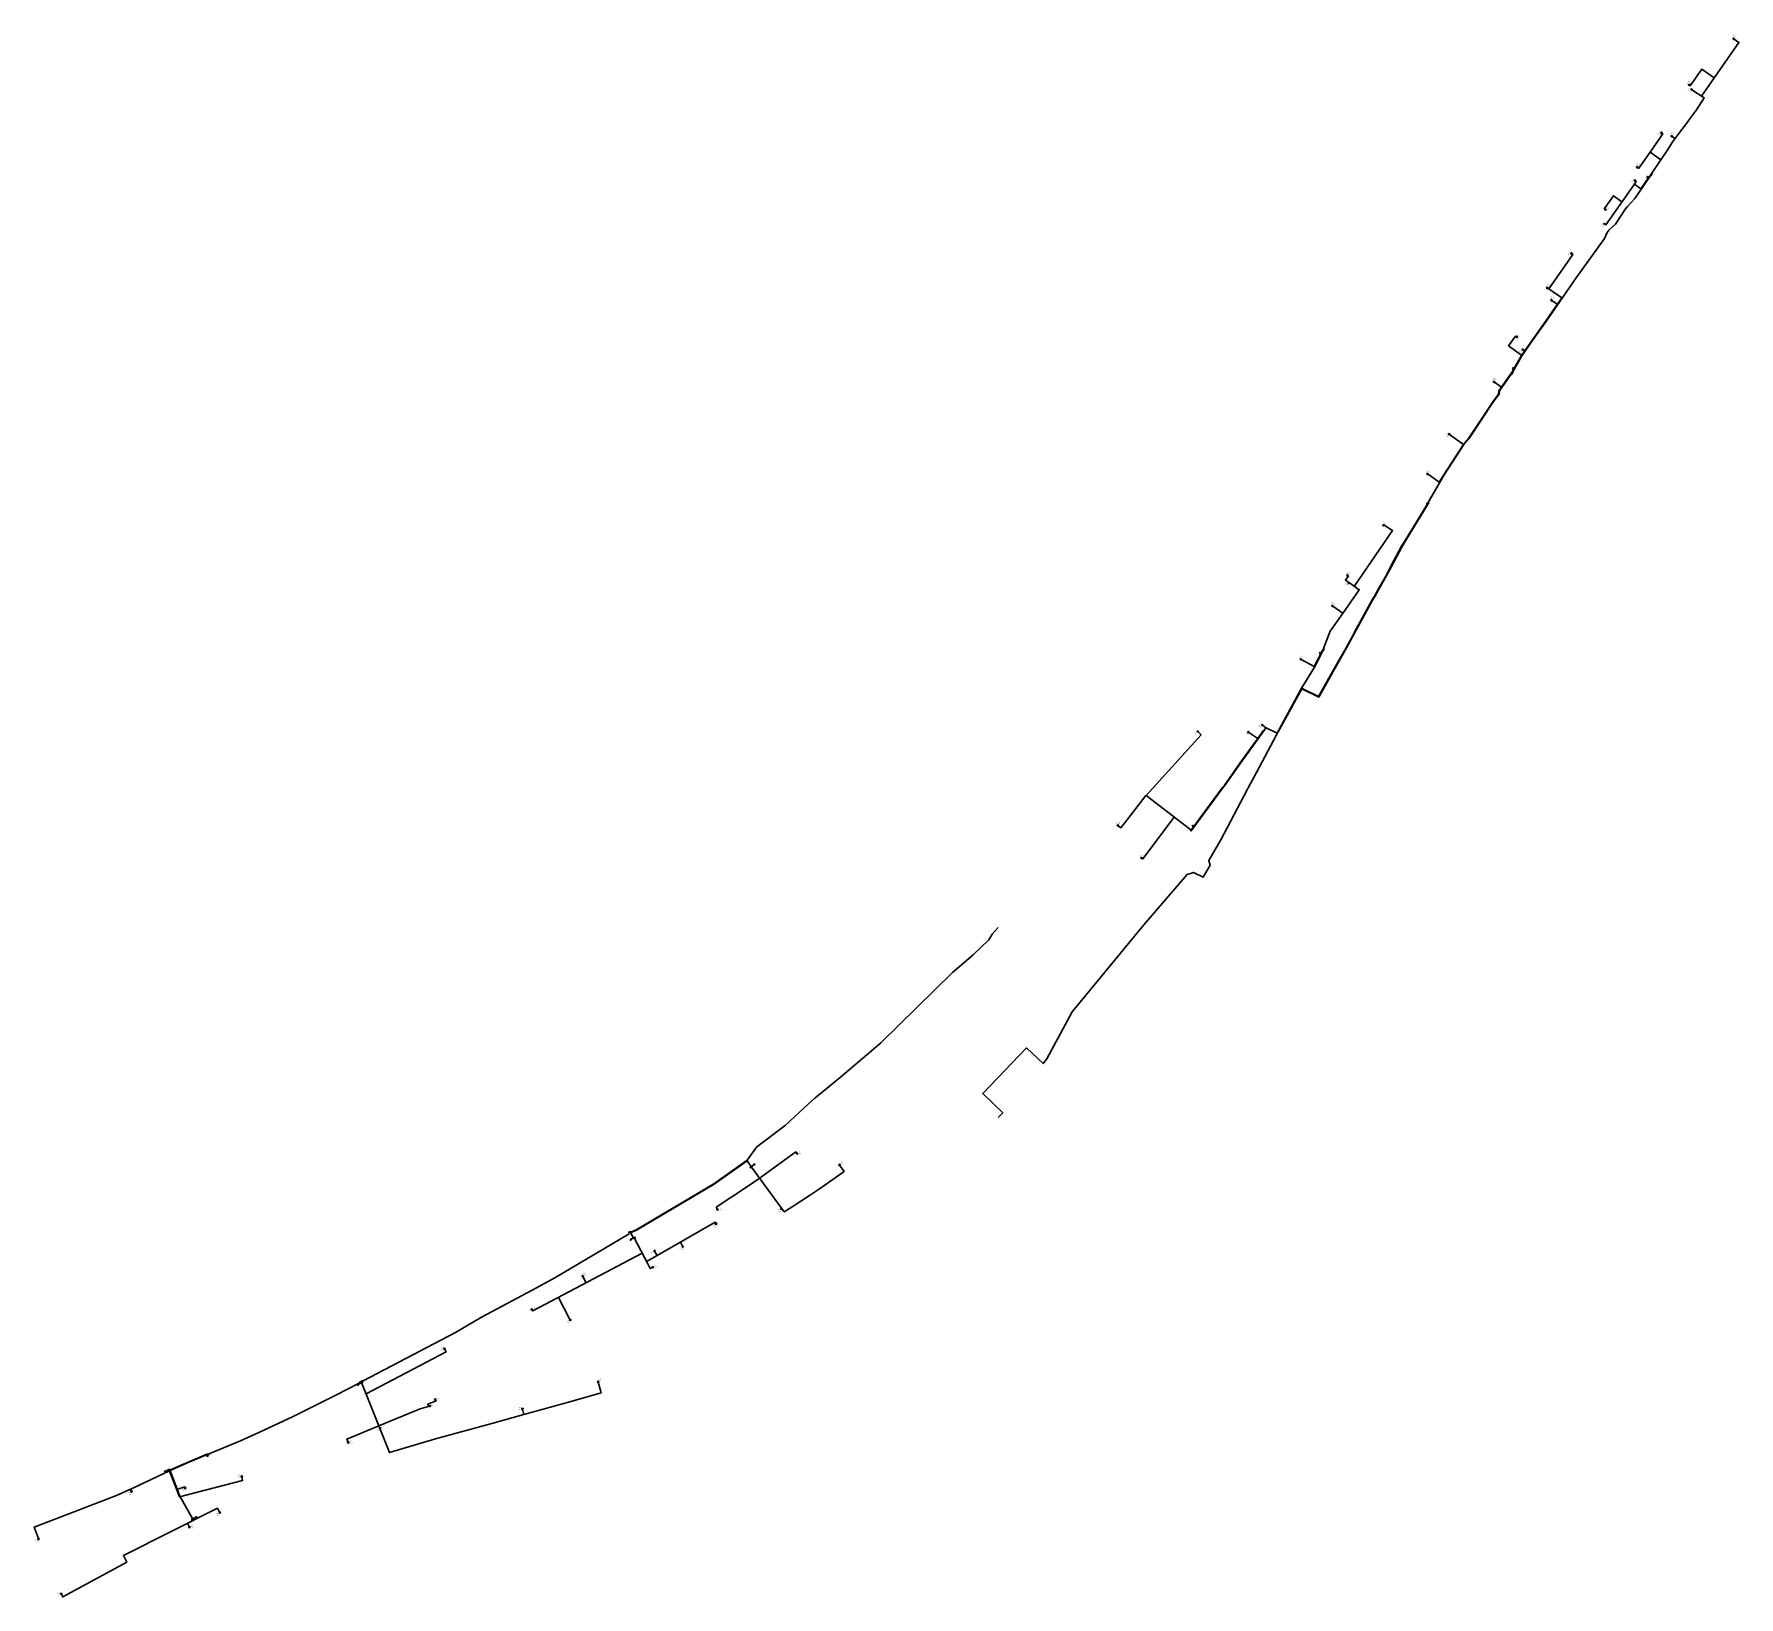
# Model space of a CAD drawing. Header units: metres. Extents: x 9900 to 11427, y -5908 to -4508.
import ezdxf

# ---------------------------------------------------------------- set-up
doc = ezdxf.new("R2010")
doc.units = ezdxf.units.M
for name, color, linetype, lineweight in [('МГТ_ЭС_КЛ', 1, '2ПRКабельная_линия', 30), ('МГТ_ЭС_обогрев', 1, 'Continuous', 30), ('МГТ_ЭС_обогрев_КЛ', 1, '2ПRКабельная_линия', 30), ('МГТ_ЭС_ТП', 1, 'Continuous', 20)]:
    doc.layers.add(name, color=color, linetype=linetype, lineweight=lineweight)
doc.styles.add('ROMANS', font='ROMANS.shx', dxfattribs={"width": 0.6, "height": 4})
doc.styles.get("Standard").update_dxf_attribs({"font": 'arial.ttf'})
doc.linetypes.add('2ПRКабельная_линия', pattern='A,2,-1,["WК",ROMANS,S=0.1,R=0,X=-0.8,Y=-0.2],-0.25', length=3.25)
doc.linetypes.add('WK', pattern='A,50,-2,[" WK ",Standard,S=4,R=0,X=4,Y=-2],-25', length=77)

# ---------------------------------------------------------------- blocks, each defined once
blk = doc.blocks.new('*U21')
at = {"ltscale": 5}
h = blk.add_hatch(color=0, dxfattribs=at)
h.dxf.hatch_style = 1
h.paths.add_polyline_path([(-0.5, 0.8), (0.5, 0.8), (0.5, 0), (-0.5, 0)])
at = {"color": 0, "ltscale": 5}
blk.add_lwpolyline([(-0.5, 0.8), (0.5, 0.8), (0.5, 0), (-0.5, 0)], close=True, dxfattribs=at)
blk = doc.blocks.new('*U12')
at = {"ltscale": 5}
h = blk.add_hatch(color=0, dxfattribs=at)
h.dxf.hatch_style = 1
h.paths.add_polyline_path([(-0.5, 0.8), (0.5, 0.8), (0.5, 0), (-0.5, 0)])
at = {"color": 0, "ltscale": 5}
blk.add_lwpolyline([(-0.5, 0.8), (0.5, 0.8), (0.5, 0), (-0.5, 0)], close=True, dxfattribs=at)
blk = doc.blocks.new('*U13')
at = {"color": 0, "ltscale": 5, "const_width": 0.1}
blk.add_lwpolyline([(-0.5, 0.6), (0.5, 0.6), (0.5, 0), (-0.5, 0)], close=True, dxfattribs=at)
blk = doc.blocks.new('*U14')
at = {"color": 0, "ltscale": 5, "const_width": 0.1}
blk.add_lwpolyline([(0.5, -0.6), (-0.5, -0.6), (-0.5, 0), (0.5, 0)], close=True, dxfattribs=at)
blk = doc.blocks.new('*U65')
at = {"color": 0, "linetype": 'WK', "ltscale": 0.3, "const_width": 0.1}
for points in [[(1.5, 0.4), (0.8, 1.6), (2.5, 2.6)], [(3.4, 1.1), (2.1, 0.3)]]:
    blk.add_lwpolyline(points, dxfattribs=at)
at = {"color": 0, "rotation": 211.825292797076}
for name, p in [('*U12', (1.5, 0.4)), ('*U14', (3, 2.7)), ('*U13', (3.7, 1.6))]:
    blk.add_blockref(name, p, dxfattribs=at)
blk = doc.blocks.new('*U70')
at = {"color": 0, "linetype": 'WK', "ltscale": 0.3, "const_width": 0.1}
for points in [[(-1.5, -0.6), (-1.6, 0.8), (-3.6, 0.6)], [(-3.4, -1.1), (-1.9, -1)]]:
    blk.add_lwpolyline(points, dxfattribs=at)
at = {"color": 0, "xscale": -1, "rotation": 184.9729547359394}
for name, p in [('*U14', (-4, 0.3)), ('*U13', (-3.9, -0.9)), ('*U12', (-1.5, -0.6))]:
    blk.add_blockref(name, p, dxfattribs=at)
blk = doc.blocks.new('*U66')
at = {"color": 0, "linetype": 'WK', "ltscale": 0.3, "const_width": 0.1}
for points in [[(1.5, 0.4), (0.8, 1.6), (2.5, 2.6)], [(3.4, 1.1), (2.1, 0.3)]]:
    blk.add_lwpolyline(points, dxfattribs=at)
at = {"color": 0, "rotation": 211.7035082218555}
for name, p in [('*U12', (1.5, 0.4)), ('*U14', (3.1, 2.6)), ('*U13', (3.7, 1.6))]:
    blk.add_blockref(name, p, dxfattribs=at)
blk = doc.blocks.new('*U67')
at = {"color": 0, "linetype": 'WK', "ltscale": 0.3, "const_width": 0.1}
for points in [[(1.5, 0.4), (0.8, 1.6), (2.5, 2.6)], [(3.4, 1.1), (2.1, 0.3)]]:
    blk.add_lwpolyline(points, dxfattribs=at)
at = {"color": 0, "rotation": 211.5279375396881}
for name, p in [('*U12', (1.5, 0.4)), ('*U14', (3.1, 2.6)), ('*U13', (3.7, 1.6))]:
    blk.add_blockref(name, p, dxfattribs=at)
blk = doc.blocks.new('*U68')
at = {"color": 0, "linetype": 'WK', "ltscale": 0.3, "const_width": 0.1}
for points in [[(1.5, 0.6), (0.6, 1.7), (2.2, 2.9)], [(3.3, 1.4), (2.1, 0.5)]]:
    blk.add_lwpolyline(points, dxfattribs=at)
at = {"color": 0, "rotation": 217.3477465083024}
for name, p in [('*U12', (1.5, 0.6)), ('*U14', (2.8, 2.9)), ('*U13', (3.5, 2))]:
    blk.add_blockref(name, p, dxfattribs=at)
blk = doc.blocks.new('*U69')
at = {"color": 0, "linetype": 'WK', "ltscale": 0.3, "const_width": 0.1}
for points in [[(-1.5, -0.6), (-1.6, 0.8), (-3.6, 0.6)], [(-3.4, -1.2), (-1.9, -1)]]:
    blk.add_lwpolyline(points, dxfattribs=at)
at = {"color": 0, "xscale": -1, "rotation": 185.3046057053369}
for name, p in [('*U14', (-4, 0.3)), ('*U13', (-3.9, -0.9)), ('*U12', (-1.5, -0.6))]:
    blk.add_blockref(name, p, dxfattribs=at)
blk = doc.blocks.new('*U77')
at = {"color": 0, "linetype": 'WK', "ltscale": 0.3, "const_width": 0.1}
for points in [[(-1.5, -0.4), (-1.5, 1), (-3.5, 1.1)], [(-3.5, -0.7), (-2, -0.8)]]:
    blk.add_lwpolyline(points, dxfattribs=at)
at = {"color": 0, "xscale": -1, "rotation": 177.8520670107798}
for name, p in [('*U14', (-4, 0.8)), ('*U13', (-4, -0.4)), ('*U12', (-1.5, -0.4))]:
    blk.add_blockref(name, p, dxfattribs=at)
blk = doc.blocks.new('*U78')
at = {"color": 0, "linetype": 'WK', "ltscale": 0.3, "const_width": 0.1}
for points in [[(1.5, 0.4), (0.8, 1.6), (2.6, 2.6)], [(3.4, 1), (2.2, 0.3)]]:
    blk.add_lwpolyline(points, dxfattribs=at)
at = {"color": 0, "rotation": 209.8528294605211}
for name, p in [('*U12', (1.5, 0.4)), ('*U14', (3.1, 2.5)), ('*U13', (3.7, 1.5))]:
    blk.add_blockref(name, p, dxfattribs=at)
blk = doc.blocks.new('*U79')
at = {"ltscale": 5}
h = blk.add_hatch(color=0, dxfattribs=at)
h.dxf.hatch_style = 1
h.paths.add_polyline_path([(-0.5, 0.8), (0.5, 0.8), (0.5, 0), (-0.5, 0)])
at = {"color": 0, "ltscale": 5}
blk.add_lwpolyline([(-0.5, 0.8), (0.5, 0.8), (0.5, 0), (-0.5, 0)], close=True, dxfattribs=at)
blk = doc.blocks.new('*U75')
at = {"ltscale": 5}
h = blk.add_hatch(color=0, dxfattribs=at)
h.dxf.hatch_style = 1
h.paths.add_polyline_path([(-0.6, 0.7), (0.4, 0.9), (0.5, 0.1), (-0.5, -0.1)])
at = {"color": 0, "ltscale": 5}
blk.add_lwpolyline([(-0.6, 0.7), (0.4, 0.9), (0.5, 0.1), (-0.5, -0.1)], close=True, dxfattribs=at)
blk = doc.blocks.new('*U76')
at = {"color": 0, "linetype": 'WK', "ltscale": 0.3, "const_width": 0.1}
blk.add_lwpolyline([(2380.4, 1536.2), (2381.9, 1536.1)], dxfattribs=at)
at = {"color": 0, "rotation": 359.3925774370953}
for name, p in [('*U13', (2379.9, 1535.9)), ('*U12', (2382.4, 1535.7))]:
    blk.add_blockref(name, p, dxfattribs=at)
blk = doc.blocks.new('*U71')
at = {"ltscale": 5}
h = blk.add_hatch(color=0, dxfattribs=at)
h.dxf.hatch_style = 1
h.paths.add_polyline_path([(0.9, 2.1), (0, 0), (-1.1, 1.9)])
at = {"color": 0, "ltscale": 5, "const_width": 0.1}
blk.add_lwpolyline([(0.9, 2.1), (-1.1, 1.9), (-1, -0.1), (1, 0.1)], close=True, dxfattribs=at)
at = {"color": 0, "ltscale": 5}
blk.add_lwpolyline([(0.9, 2.1), (0, 0), (-1.1, 1.9)], close=True, dxfattribs=at)
blk = doc.blocks.new('*U72')
at = {"ltscale": 5}
h = blk.add_hatch(color=0, dxfattribs=at)
h.dxf.hatch_style = 1
h.paths.add_polyline_path([(-1, 0), (1, 0), (1, 0.5), (-1, 0.5)])
at = {"color": 0, "ltscale": 5, "const_width": 0.1}
blk.add_lwpolyline([(-1, 1), (1, 1), (1, 0), (-1, 0)], close=True, dxfattribs=at)
at = {"color": 0, "ltscale": 5}
blk.add_lwpolyline([(-1, 0), (1, 0), (1, 0.5), (-1, 0.5)], close=True, dxfattribs=at)
blk = doc.blocks.new('*U73')
at = {"ltscale": 5}
h = blk.add_hatch(color=0, dxfattribs=at)
h.dxf.hatch_style = 1
h.paths.add_polyline_path([(-1, -0.1), (1, 0.1), (0.9, 0.6), (-1.1, 0.4)])
at = {"color": 0, "ltscale": 5, "const_width": 0.1}
blk.add_lwpolyline([(-1.1, 0.8), (0.8, 1.1), (1, 0.1), (-1, -0.1)], close=True, dxfattribs=at)
at = {"color": 0, "ltscale": 5}
blk.add_lwpolyline([(-1, -0.1), (1, 0.1), (0.9, 0.6), (-1.1, 0.4)], close=True, dxfattribs=at)
blk = doc.blocks.new('*U74')
at = {"ltscale": 5}
h = blk.add_hatch(color=0, dxfattribs=at)
h.dxf.hatch_style = 1
h.paths.add_polyline_path([(-1, 0), (1, 0), (1, 0.5), (-1, 0.5)])
at = {"color": 0, "ltscale": 5, "const_width": 0.1}
blk.add_lwpolyline([(-1, 1), (1, 1), (1, 0), (-1, 0)], close=True, dxfattribs=at)
at = {"color": 0, "ltscale": 5}
blk.add_lwpolyline([(-1, 0), (1, 0), (1, 0.5), (-1, 0.5)], close=True, dxfattribs=at)
blk = doc.blocks.new('*U16')
at = {"ltscale": 5}
h = blk.add_hatch(color=0, dxfattribs=at)
h.dxf.hatch_style = 1
h.paths.add_polyline_path([(-1, 0.1), (1, -0.1), (1, 0.4), (-1, 0.6)])
at = {"color": 0, "ltscale": 5, "const_width": 0.1}
blk.add_lwpolyline([(-0.9, 1.1), (1.1, 0.9), (1, -0.1), (-1, 0.1)], close=True, dxfattribs=at)
at = {"color": 0, "ltscale": 5}
blk.add_lwpolyline([(-1, 0.1), (1, -0.1), (1, 0.4), (-1, 0.6)], close=True, dxfattribs=at)
blk = doc.blocks.new('*U17')
at = {"ltscale": 5}
h = blk.add_hatch(color=0, dxfattribs=at)
h.dxf.hatch_style = 1
h.paths.add_polyline_path([(-0.5, 0.8), (0.5, 0.8), (0.5, 0), (-0.5, 0)])
at = {"color": 0, "ltscale": 5}
blk.add_lwpolyline([(-0.5, 0.8), (0.5, 0.8), (0.5, 0), (-0.5, 0)], close=True, dxfattribs=at)
blk = doc.blocks.new('*U18')
at = {"ltscale": 5}
h = blk.add_hatch(color=0, dxfattribs=at)
h.dxf.hatch_style = 1
h.paths.add_polyline_path([(-0.5, 0.8), (0.5, 0.8), (0.5, 0), (-0.5, 0)])
at = {"color": 0, "ltscale": 5}
blk.add_lwpolyline([(-0.5, 0.8), (0.5, 0.8), (0.5, 0), (-0.5, 0)], close=True, dxfattribs=at)
blk = doc.blocks.new('*U19')
at = {"color": 0, "linetype": 'WK', "ltscale": 0.3, "const_width": 0.1}
for points in [[(-1.5, -0.5), (-1.5, 0.9), (-3.5, 0.9)], [(-3.5, -0.9), (-2, -0.9)]]:
    blk.add_lwpolyline(points, dxfattribs=at)
at = {"color": 0, "xscale": -1, "rotation": 181.1022722120468}
for name, p in [('*U14', (-4, 0.6)), ('*U13', (-4, -0.6)), ('*U12', (-1.5, -0.5))]:
    blk.add_blockref(name, p, dxfattribs=at)
blk = doc.blocks.new('*U20')
at = {"color": 0, "linetype": 'WK', "ltscale": 0.3, "const_width": 0.1}
for points in [[(-3.5, -0.7), (-2.2, -0.1)], [(-1.5, -0.2), (-0.9, -1.5), (-2.7, -2.4)]]:
    blk.add_lwpolyline(points, dxfattribs=at)
at = {"color": 0, "rotation": 25.57925490674598}
for name, p in [('*U12', (-1.5, -0.2)), ('*U13', (-3.8, -1.2)), ('*U14', (-3.3, -2.3))]:
    blk.add_blockref(name, p, dxfattribs=at)
blk = doc.blocks.new('*U22')
at = {"color": 0, "linetype": 'WK', "ltscale": 0.3, "const_width": 0.1}
for points in [[(1.6, -0.1), (1.2, 1.3), (3.1, 1.8)], [(3.6, 0.1), (2.2, -0.3)]]:
    blk.add_lwpolyline(points, dxfattribs=at)
at = {"color": 0, "rotation": 194.6813357545448}
for name, p in [('*U12', (1.6, -0.1)), ('*U14', (3.7, 1.6)), ('*U13', (4, 0.5))]:
    blk.add_blockref(name, p, dxfattribs=at)
blk = doc.blocks.new('*U23')
at = {"color": 0, "linetype": 'WK', "ltscale": 0.3, "const_width": 0.1}
for points in [[(-1.6, -0.1), (-1.3, 1.2), (-3.2, 1.7)], [(-3.6, -0.1), (-2.1, -0.4)]]:
    blk.add_lwpolyline(points, dxfattribs=at)
at = {"color": 0, "xscale": -1, "rotation": 167.6753257703157}
for name, p in [('*U13', (-4, 0.3)), ('*U14', (-3.8, 1.5)), ('*U12', (-1.6, -0.1))]:
    blk.add_blockref(name, p, dxfattribs=at)
blk = doc.blocks.new('*U24')
at = {"color": 0, "linetype": 'WK', "ltscale": 0.3, "const_width": 0.1}
for points in [[(-3.5, -0.6), (-2.2, 0)], [(-1.6, -0.2), (-1, -1.5), (-2.8, -2.3)]]:
    blk.add_lwpolyline(points, dxfattribs=at)
at = {"color": 0, "rotation": 23.95651206186826}
for name, p in [('*U12', (-1.6, -0.2)), ('*U13', (-3.9, -1.1)), ('*U14', (-3.4, -2.2))]:
    blk.add_blockref(name, p, dxfattribs=at)
blk = doc.blocks.new('*U25')
at = {"color": 0, "linetype": 'WK', "ltscale": 0.3, "const_width": 0.1}
for points in [[(1.5, 0.4), (1.5, -1), (3.4, -1.1)], [(3.5, 0.7), (2, 0.8)]]:
    blk.add_lwpolyline(points, dxfattribs=at)
at = {"color": 0, "xscale": -1, "rotation": 357.6332050966978}
for name, p in [('*U12', (1.5, 0.4)), ('*U13', (4, 0.4)), ('*U14', (4, -0.8))]:
    blk.add_blockref(name, p, dxfattribs=at)
blk = doc.blocks.new('*U26')
at = {"color": 0, "linetype": 'WK', "ltscale": 0.3, "const_width": 0.1}
for points in [[(-3.6, -0.4), (-2.2, 0.1)], [(-1.6, -0.1), (-1.1, -1.4), (-2.9, -2.1)]]:
    blk.add_lwpolyline(points, dxfattribs=at)
at = {"color": 0, "rotation": 20.38448872126743}
for name, p in [('*U12', (-1.6, -0.1)), ('*U13', (-3.9, -0.9)), ('*U14', (-3.5, -2))]:
    blk.add_blockref(name, p, dxfattribs=at)
blk = doc.blocks.new('*U27')
at = {"color": 0, "linetype": 'WK', "ltscale": 0.3, "const_width": 0.1}
for points in [[(-1.5, -0.5), (-1.5, 0.9), (-3.5, 0.9)], [(-3.5, -0.9), (-2, -0.9)]]:
    blk.add_lwpolyline(points, dxfattribs=at)
at = {"color": 0, "xscale": -1, "rotation": 180.8005619220943}
for name, p in [('*U14', (-4, 0.6)), ('*U13', (-4, -0.6)), ('*U12', (-1.5, -0.5))]:
    blk.add_blockref(name, p, dxfattribs=at)
blk = doc.blocks.new('*U28')
at = {"color": 0, "linetype": 'WK', "ltscale": 0.3, "const_width": 0.1}
for points in [[(-3.6, -0.5), (-2.2, 0.1)], [(-1.6, -0.1), (-1.1, -1.4), (-2.9, -2.1)]]:
    blk.add_lwpolyline(points, dxfattribs=at)
at = {"color": 0, "rotation": 20.90343004778689}
for name, p in [('*U12', (-1.6, -0.1)), ('*U13', (-3.9, -0.9)), ('*U14', (-3.5, -2))]:
    blk.add_blockref(name, p, dxfattribs=at)
blk = doc.blocks.new('*U29')
at = {"color": 0, "linetype": 'WK', "ltscale": 0.3, "const_width": 0.1}
for points in [[(-3.5, -0.8), (-2.2, -0.1)], [(-1.5, -0.2), (-0.9, -1.5), (-2.7, -2.4)]]:
    blk.add_lwpolyline(points, dxfattribs=at)
at = {"color": 0, "rotation": 25.75750245044768}
for name, p in [('*U12', (-1.5, -0.2)), ('*U13', (-3.8, -1.2)), ('*U14', (-3.3, -2.3))]:
    blk.add_blockref(name, p, dxfattribs=at)
blk = doc.blocks.new('*U30')
at = {"color": 0, "linetype": 'WK', "ltscale": 0.3, "const_width": 0.1}
for points in [[(1.5, 0.4), (1.5, -1), (3.5, -1)], [(3.5, 0.8), (2, 0.8)]]:
    blk.add_lwpolyline(points, dxfattribs=at)
at = {"color": 0, "xscale": -1, "rotation": 358.9750690131981}
for name, p in [('*U12', (1.5, 0.4)), ('*U13', (4, 0.5)), ('*U14', (4, -0.7))]:
    blk.add_blockref(name, p, dxfattribs=at)
blk = doc.blocks.new('*U31')
at = {"color": 0, "linetype": 'WK', "ltscale": 0.3, "const_width": 0.1}
for points in [[(-3.6, -0.3), (-2.2, 0.2)], [(-1.6, -0.1), (-1.1, -1.4), (-3, -2)]]:
    blk.add_lwpolyline(points, dxfattribs=at)
at = {"color": 0, "rotation": 18.60905108366378}
for name, p in [('*U13', (-4, -0.8)), ('*U12', (-1.6, -0.1)), ('*U14', (-3.6, -1.9))]:
    blk.add_blockref(name, p, dxfattribs=at)
blk = doc.blocks.new('*U32')
at = {"color": 0, "linetype": 'WK', "ltscale": 0.3, "const_width": 0.1}
for points in [[(-3.6, 0), (-2.1, -0.4)], [(-1.6, -0.1), (-1.2, 1.3), (-3.2, 1.7)]]:
    blk.add_lwpolyline(points, dxfattribs=at)
at = {"color": 0, "xscale": -1, "rotation": 166.5772274442706}
for name, p in [('*U13', (-4, 0.4)), ('*U14', (-3.7, 1.6)), ('*U12', (-1.6, -0.1))]:
    blk.add_blockref(name, p, dxfattribs=at)
blk = doc.blocks.new('*U33')
at = {"color": 0, "linetype": 'WK', "ltscale": 0.3, "const_width": 0.1}
for points in [[(1.4, 0.7), (1.6, -0.7), (3.6, -0.3)], [(3.3, 1.4), (1.8, 1.2)]]:
    blk.add_lwpolyline(points, dxfattribs=at)
at = {"color": 0, "xscale": -1, "rotation": 9.906469733427981}
for name, p in [('*U12', (1.4, 0.7)), ('*U13', (3.8, 1.2)), ('*U14', (4, 0))]:
    blk.add_blockref(name, p, dxfattribs=at)
blk = doc.blocks.new('*U34')
at = {"color": 0, "linetype": 'WK', "ltscale": 0.3, "const_width": 0.1}
for points in [[(-3.4, -1.2), (-2.1, -0.4)], [(-1.5, -0.4), (-0.7, -1.6), (-2.4, -2.7)]]:
    blk.add_lwpolyline(points, dxfattribs=at)
at = {"color": 0, "rotation": 32.74236848738331}
for name, p in [('*U12', (-1.5, -0.4)), ('*U13', (-3.7, -1.7)), ('*U14', (-3, -2.7))]:
    blk.add_blockref(name, p, dxfattribs=at)
blk = doc.blocks.new('*U35')
at = {"color": 0, "linetype": 'WK', "ltscale": 0.3, "const_width": 0.1}
for points in [[(1.4, 0.6), (1.6, -0.8), (3.6, -0.6)], [(3.4, 1.2), (1.9, 1)]]:
    blk.add_lwpolyline(points, dxfattribs=at)
at = {"color": 0, "xscale": -1, "rotation": 5.668700492797969}
for name, p in [('*U12', (1.4, 0.6)), ('*U13', (3.9, 0.9)), ('*U14', (4, -0.3))]:
    blk.add_blockref(name, p, dxfattribs=at)
blk = doc.blocks.new('*U36')
at = {"color": 0, "linetype": 'WK', "ltscale": 0.3, "const_width": 0.1}
for points in [[(-3.4, -1.3), (-2.1, -0.4)], [(-1.5, -0.5), (-0.7, -1.6), (-2.3, -2.8)]]:
    blk.add_lwpolyline(points, dxfattribs=at)
at = {"color": 0, "rotation": 34.43433930356756}
for name, p in [('*U12', (-1.5, -0.5)), ('*U13', (-3.6, -1.8)), ('*U14', (-2.9, -2.8))]:
    blk.add_blockref(name, p, dxfattribs=at)
blk = doc.blocks.new('*U37')
at = {"color": 0, "linetype": 'WK', "ltscale": 0.3, "const_width": 0.1}
for points in [[(-3.4, -1.3), (-2.1, -0.4)], [(-1.5, -0.5), (-0.7, -1.6), (-2.3, -2.8)]]:
    blk.add_lwpolyline(points, dxfattribs=at)
at = {"color": 0, "rotation": 34.60902824525381}
for name, p in [('*U12', (-1.5, -0.5)), ('*U13', (-3.6, -1.8)), ('*U14', (-2.9, -2.8))]:
    blk.add_blockref(name, p, dxfattribs=at)
blk = doc.blocks.new('*U38')
at = {"color": 0, "linetype": 'WK', "ltscale": 0.3, "const_width": 0.1}
for points in [[(1.4, 0.7), (1.6, -0.7), (3.6, -0.4)], [(3.3, 1.3), (1.9, 1.1)]]:
    blk.add_lwpolyline(points, dxfattribs=at)
at = {"color": 0, "xscale": -1, "rotation": 8.195500468986863}
for name, p in [('*U12', (1.4, 0.7)), ('*U13', (3.9, 1.1)), ('*U14', (4, -0.1))]:
    blk.add_blockref(name, p, dxfattribs=at)
blk = doc.blocks.new('*U39')
at = {"ltscale": 5}
h = blk.add_hatch(color=0, dxfattribs=at)
h.dxf.hatch_style = 1
h.paths.add_polyline_path([(-1, 0.1), (1, -0.1), (1, 0.4), (-1, 0.6)])
at = {"color": 0, "ltscale": 5, "const_width": 0.1}
blk.add_lwpolyline([(-0.9, 1.1), (1.1, 0.9), (1, -0.1), (-1, 0.1)], close=True, dxfattribs=at)
at = {"color": 0, "ltscale": 5}
blk.add_lwpolyline([(-1, 0.1), (1, -0.1), (1, 0.4), (-1, 0.6)], close=True, dxfattribs=at)
blk = doc.blocks.new('*U40')
at = {"ltscale": 5}
h = blk.add_hatch(color=0, dxfattribs=at)
h.dxf.hatch_style = 1
h.paths.add_polyline_path([(-0.4, 0.8), (0.6, 0.8), (0.5, 0), (-0.5, 0)])
at = {"color": 0, "ltscale": 5}
blk.add_lwpolyline([(-0.4, 0.8), (0.6, 0.8), (0.5, 0), (-0.5, 0)], close=True, dxfattribs=at)
blk = doc.blocks.new('*U41')
at = {"ltscale": 5}
h = blk.add_hatch(color=0, dxfattribs=at)
h.dxf.hatch_style = 1
h.paths.add_polyline_path([(-1, 0), (1, 0), (1, 0.5), (-1, 0.5)])
at = {"color": 0, "ltscale": 5, "const_width": 0.1}
blk.add_lwpolyline([(-1, 1), (1, 1), (1, 0), (-1, 0)], close=True, dxfattribs=at)
at = {"color": 0, "ltscale": 5}
blk.add_lwpolyline([(-1, 0), (1, 0), (1, 0.5), (-1, 0.5)], close=True, dxfattribs=at)
blk = doc.blocks.new('*U42')
at = {"ltscale": 5}
h = blk.add_hatch(color=0, dxfattribs=at)
h.dxf.hatch_style = 1
h.paths.add_polyline_path([(-0.5, 0.8), (0.5, 0.8), (0.5, 0), (-0.5, 0)])
at = {"color": 0, "ltscale": 5}
blk.add_lwpolyline([(-0.5, 0.8), (0.5, 0.8), (0.5, 0), (-0.5, 0)], close=True, dxfattribs=at)
blk = doc.blocks.new('*U43')
at = {"ltscale": 5}
h = blk.add_hatch(color=0, dxfattribs=at)
h.dxf.hatch_style = 1
h.paths.add_polyline_path([(-1, -0.1), (1, 0.1), (0.9, 0.6), (-1.1, 0.4)])
at = {"color": 0, "ltscale": 5, "const_width": 0.1}
blk.add_lwpolyline([(-1.1, 0.9), (0.9, 1.1), (1, 0.1), (-1, -0.1)], close=True, dxfattribs=at)
at = {"color": 0, "ltscale": 5}
blk.add_lwpolyline([(-1, -0.1), (1, 0.1), (0.9, 0.6), (-1.1, 0.4)], close=True, dxfattribs=at)
blk = doc.blocks.new('*U44')
at = {"ltscale": 5}
h = blk.add_hatch(color=0, dxfattribs=at)
h.dxf.hatch_style = 1
h.paths.add_polyline_path([(-0.6, 0.7), (0.4, 0.9), (0.5, 0.1), (-0.5, -0.1)])
at = {"color": 0, "ltscale": 5}
blk.add_lwpolyline([(-0.6, 0.7), (0.4, 0.9), (0.5, 0.1), (-0.5, -0.1)], close=True, dxfattribs=at)
blk = doc.blocks.new('*U45')
at = {"ltscale": 5}
h = blk.add_hatch(color=0, dxfattribs=at)
h.dxf.hatch_style = 1
h.paths.add_polyline_path([(-1, 0), (1, 0), (1, 0.5), (-1, 0.5)])
at = {"color": 0, "ltscale": 5, "const_width": 0.1}
blk.add_lwpolyline([(-1, 1), (1, 1), (1, 0), (-1, 0)], close=True, dxfattribs=at)
at = {"color": 0, "ltscale": 5}
blk.add_lwpolyline([(-1, 0), (1, 0), (1, 0.5), (-1, 0.5)], close=True, dxfattribs=at)
blk = doc.blocks.new('*U46')
at = {"color": 0, "linetype": 'WK', "ltscale": 0.3, "const_width": 0.1}
blk.add_lwpolyline([(2375.8, 1539.2), (2374.3, 1539.3)], dxfattribs=at)
at = {"color": 0, "rotation": 175.2340240409201}
for name, p in [('*U12', (2373.9, 1539.8)), ('*U13', (2376.3, 1539.5))]:
    blk.add_blockref(name, p, dxfattribs=at)
blk = doc.blocks.new('*U47')
at = {"color": 0, "linetype": 'WK', "ltscale": 0.3, "const_width": 0.1}
blk.add_lwpolyline([(2398.1, 1532.1), (2396.6, 1532.1)], dxfattribs=at)
at = {"color": 0, "rotation": 178.0262515412704}
for name, p in [('*U12', (2396.1, 1532.5)), ('*U13', (2398.6, 1532.3))]:
    blk.add_blockref(name, p, dxfattribs=at)
blk = doc.blocks.new('*U48')
at = {"color": 0, "linetype": 'WK', "ltscale": 0.3, "const_width": 0.1}
blk.add_lwpolyline([(2398.1, 1532), (2396.6, 1532.1)], dxfattribs=at)
at = {"color": 0, "rotation": 177.6714778977979}
for name, p in [('*U12', (2396.1, 1532.5)), ('*U13', (2398.6, 1532.3))]:
    blk.add_blockref(name, p, dxfattribs=at)
blk = doc.blocks.new('*U49')
at = {"color": 0, "linetype": 'WK', "ltscale": 0.3, "const_width": 0.1}
blk.add_lwpolyline([(2397, 1536.4), (2395.6, 1536.4)], dxfattribs=at)
at = {"color": 0, "rotation": 182.1360420183127}
for name, p in [('*U12', (2395, 1536.7)), ('*U13', (2397.5, 1536.7))]:
    blk.add_blockref(name, p, dxfattribs=at)
blk = doc.blocks.new('*U50')
at = {"color": 0, "linetype": 'WK', "ltscale": 0.3, "const_width": 0.1}
blk.add_lwpolyline([(2388.8, 1531.8), (2390.3, 1531.9)], dxfattribs=at)
at = {"color": 0, "rotation": 4.168988156121054}
for name, p in [('*U13', (2388.3, 1531.4)), ('*U12', (2390.8, 1531.5))]:
    blk.add_blockref(name, p, dxfattribs=at)
blk = doc.blocks.new('*U54')
at = {"ltscale": 5}
h = blk.add_hatch(color=0, dxfattribs=at)
h.dxf.hatch_style = 1
h.paths.add_polyline_path([(1, 2), (0, 0), (-1, 2)])
at = {"color": 0, "ltscale": 5, "const_width": 0.1}
blk.add_lwpolyline([(1, 2), (-1, 2), (-1, 0), (1, 0)], close=True, dxfattribs=at)
at = {"color": 0, "ltscale": 5}
blk.add_lwpolyline([(1, 2), (0, 0), (-1, 2)], close=True, dxfattribs=at)
blk = doc.blocks.new('*U55')
at = {"color": 0, "linetype": 'WK', "ltscale": 0.3, "const_width": 0.1}
for points in [[(1.5, 0.5), (0.7, 1.6), (2.4, 2.7)], [(3.4, 1.3), (2.1, 0.4)]]:
    blk.add_lwpolyline(points, dxfattribs=at)
at = {"color": 0, "rotation": 214.214145336786}
for name, p in [('*U12', (1.5, 0.5)), ('*U14', (2.9, 2.8)), ('*U13', (3.6, 1.8))]:
    blk.add_blockref(name, p, dxfattribs=at)
blk = doc.blocks.new('*U56')
at = {"color": 0, "linetype": 'WK', "ltscale": 0.3, "const_width": 0.1}
for points in [[(1.5, 0.3), (0.9, 1.5), (2.6, 2.5)], [(3.5, 0.9), (2.2, 0.2)]]:
    blk.add_lwpolyline(points, dxfattribs=at)
at = {"color": 0, "rotation": 207.7729789113124}
for name, p in [('*U12', (1.5, 0.3)), ('*U14', (3.2, 2.4)), ('*U13', (3.8, 1.4))]:
    blk.add_blockref(name, p, dxfattribs=at)
blk = doc.blocks.new('*U57')
at = {"color": 0, "linetype": 'WK', "ltscale": 0.3, "const_width": 0.1}
for points in [[(1.5, 0.4), (0.8, 1.6), (2.4, 2.7)], [(3.4, 1.2), (2.1, 0.4)]]:
    blk.add_lwpolyline(points, dxfattribs=at)
at = {"color": 0, "rotation": 212.6404845514912}
for name, p in [('*U12', (1.5, 0.4)), ('*U14', (3, 2.7)), ('*U13', (3.7, 1.7))]:
    blk.add_blockref(name, p, dxfattribs=at)
blk = doc.blocks.new('*U51')
at = {"color": 0, "linetype": 'WK', "ltscale": 0.3, "const_width": 0.1}
for points in [[(1.5, 0.4), (0.8, 1.6), (2.5, 2.6)], [(3.4, 1.1), (2.1, 0.3)]]:
    blk.add_lwpolyline(points, dxfattribs=at)
at = {"color": 0, "rotation": 211.6783330532591}
for name, p in [('*U12', (1.5, 0.4)), ('*U14', (3.1, 2.6)), ('*U13', (3.7, 1.6))]:
    blk.add_blockref(name, p, dxfattribs=at)
blk = doc.blocks.new('*U52')
at = {"color": 0, "linetype": 'WK', "ltscale": 0.3, "const_width": 0.1}
for points in [[(-1.4, -0.6), (-1.6, 0.8), (-3.6, 0.6)], [(-3.4, -1.2), (-1.9, -1.1)]]:
    blk.add_lwpolyline(points, dxfattribs=at)
at = {"color": 0, "xscale": -1, "rotation": 185.9556210241389}
for name, p in [('*U14', (-4, 0.2)), ('*U13', (-3.9, -1)), ('*U12', (-1.4, -0.6))]:
    blk.add_blockref(name, p, dxfattribs=at)
blk = doc.blocks.new('*U53')
at = {"color": 0, "linetype": 'WK', "ltscale": 0.3, "const_width": 0.1}
for points in [[(-1.5, -0.6), (-1.6, 0.8), (-3.6, 0.6)], [(-3.4, -1.2), (-1.9, -1)]]:
    blk.add_lwpolyline(points, dxfattribs=at)
at = {"color": 0, "xscale": -1, "rotation": 185.0181103897738}
for name, p in [('*U14', (-4, 0.3)), ('*U13', (-3.9, -0.9)), ('*U12', (-1.5, -0.6))]:
    blk.add_blockref(name, p, dxfattribs=at)
blk = doc.blocks.new('*U60')
at = {"color": 0, "linetype": 'WK', "ltscale": 0.3, "const_width": 0.1}
for points in [[(-1.4, -0.6), (-1.6, 0.8), (-3.6, 0.6)], [(-3.4, -1.2), (-1.9, -1.1)]]:
    blk.add_lwpolyline(points, dxfattribs=at)
at = {"color": 0, "xscale": -1, "rotation": 185.9588303513275}
for name, p in [('*U14', (-4, 0.2)), ('*U13', (-3.9, -1)), ('*U12', (-1.4, -0.6))]:
    blk.add_blockref(name, p, dxfattribs=at)
blk = doc.blocks.new('*U61')
at = {"color": 0, "linetype": 'WK', "ltscale": 0.3, "const_width": 0.1}
for points in [[(-1.4, -0.6), (-1.6, 0.8), (-3.6, 0.6)], [(-3.4, -1.2), (-1.9, -1)]]:
    blk.add_lwpolyline(points, dxfattribs=at)
at = {"color": 0, "xscale": -1, "rotation": 185.8013416918067}
for name, p in [('*U14', (-4, 0.2)), ('*U13', (-3.9, -1)), ('*U12', (-1.4, -0.6))]:
    blk.add_blockref(name, p, dxfattribs=at)
blk = doc.blocks.new('*U62')
at = {"color": 0, "linetype": 'WK', "ltscale": 0.3, "const_width": 0.1}
for points in [[(1.5, 0.4), (0.8, 1.6), (2.4, 2.7)], [(3.4, 1.2), (2.1, 0.4)]]:
    blk.add_lwpolyline(points, dxfattribs=at)
at = {"color": 0, "rotation": 212.5623189494965}
for name, p in [('*U12', (1.5, 0.4)), ('*U14', (3, 2.7)), ('*U13', (3.7, 1.7))]:
    blk.add_blockref(name, p, dxfattribs=at)
blk = doc.blocks.new('*U63')
at = {"color": 0, "linetype": 'WK', "ltscale": 0.3, "const_width": 0.1}
for points in [[(-1.4, -0.6), (-1.6, 0.8), (-3.6, 0.6)], [(-3.4, -1.2), (-1.9, -1.1)]]:
    blk.add_lwpolyline(points, dxfattribs=at)
at = {"color": 0, "xscale": -1, "rotation": 186.00003175322}
for name, p in [('*U14', (-4, 0.2)), ('*U13', (-3.9, -1)), ('*U12', (-1.4, -0.6))]:
    blk.add_blockref(name, p, dxfattribs=at)
blk = doc.blocks.new('*U64')
at = {"color": 0, "linetype": 'WK', "ltscale": 0.3, "const_width": 0.1}
for points in [[(1.5, 0.4), (0.8, 1.6), (2.4, 2.7)], [(3.4, 1.2), (2.1, 0.4)]]:
    blk.add_lwpolyline(points, dxfattribs=at)
at = {"color": 0, "rotation": 212.5580921483051}
for name, p in [('*U12', (1.5, 0.4)), ('*U14', (3, 2.7)), ('*U13', (3.7, 1.7))]:
    blk.add_blockref(name, p, dxfattribs=at)
blk = doc.blocks.new('*U58')
at = {"color": 0, "linetype": 'WK', "ltscale": 0.3, "const_width": 0.1}
for points in [[(1.5, 0.4), (0.8, 1.6), (2.5, 2.6)], [(3.4, 1), (2.2, 0.3)]]:
    blk.add_lwpolyline(points, dxfattribs=at)
at = {"color": 0, "rotation": 210.2615990133452}
for name, p in [('*U12', (1.5, 0.4)), ('*U14', (3.1, 2.6)), ('*U13', (3.7, 1.5))]:
    blk.add_blockref(name, p, dxfattribs=at)
blk = doc.blocks.new('*U59')
at = {"color": 0, "linetype": 'WK', "ltscale": 0.3, "const_width": 0.1}
for points in [[(-3.4, -1.1), (-2.1, -0.4)], [(-1.5, -0.4), (-0.8, -1.6), (-2.4, -2.7)]]:
    blk.add_lwpolyline(points, dxfattribs=at)
at = {"color": 0, "rotation": 32.31587737004418}
for name, p in [('*U12', (-1.5, -0.4)), ('*U13', (-3.7, -1.7)), ('*U14', (-3, -2.7))]:
    blk.add_blockref(name, p, dxfattribs=at)
blk = doc.blocks.new('*U15')
at = {"color": 0, "linetype": 'WK', "ltscale": 0.3, "const_width": 0.1}
for points in [[(1.4, 0.6), (1.6, -0.8), (3.6, -0.6)], [(3.4, 1.2), (1.9, 1.1)]]:
    blk.add_lwpolyline(points, dxfattribs=at)
at = {"color": 0, "xscale": -1, "rotation": 5.958830348277999}
for name, p in [('*U12', (1.4, 0.6)), ('*U13', (3.9, 1)), ('*U14', (4, -0.2))]:
    blk.add_blockref(name, p, dxfattribs=at)

msp = doc.modelspace()

# ---------------------------------------------------------------- linework, layer by layer
at = {"layer": 'МГТ_ЭС_КЛ', "ltscale": 3}
for points in [[(11222.9, -4812.8), (11222.9, -4812.8), (11223.6, -4812.5), (11224.7, -4810.8), (11224.9, -4809.8), (11232.7, -4795.8), (11241.9, -4782.6), (11254.7, -4764.6), (11281.4, -4726), (11306.7, -4690.7), (11309.1, -4685.5), (11310.8, -4683.2), (11316.6, -4677.9), (11325.5, -4664.3), (11327.2, -4662.1), (11333.8, -4654.9), (11345.7, -4638), (11348.3, -4634.3)], [(11148.9, -4927.4), (11158.9, -4909.7), (11163.3, -4902.6), (11180.9, -4875.4), (11185.3, -4870.2), (11207.4, -4836.9), (11212.3, -4830.4), (11212.6, -4827.4), (11223.3, -4812.3)], [(11222.9, -4812.8), (11223.6, -4812.5), (11224.7, -4810.8), (11224.9, -4809.8)], [(11035.5, -5093.6), (11037.6, -5090.3), (11046.9, -5074.9), (11054.6, -5060.2)], [(10937.5, -5220.2), (10964.9, -5183), (10966.3, -5181.2), (10980.7, -5160.8), (11001.7, -5131.9), (11003.7, -5129.2), (11013.5, -5133.9)], [(10763.7, -5308.1), (10758.5, -5314), (10755.3, -5319), (10741.3, -5332.5), (10722.8, -5348.2), (10722.8, -5348.2), (10658.7, -5411.3), (10648.2, -5420.4), (10622.4, -5442.1), (10599.7, -5460.8), (10593.7, -5466.1), (10573, -5485.4), (10573, -5485.4), (10573, -5485.4), (10547.5, -5504.6), (10539.1, -5516.4), (10509.2, -5537.5), (10439.6, -5578.8), (10434.9, -5581)], [(10542.2, -5521.9), (10539, -5517), (10509.4, -5537.8), (10439.8, -5579.2), (10435.1, -5581.3)], [(10433.4, -5582.3), (10366.6, -5621.9), (10346.3, -5632.7), (10301.1, -5656.9), (10277.6, -5670.8), (10195.1, -5714.2), (10194.2, -5714.2), (10192, -5715.3), (10191.5, -5716.1), (10170.5, -5726.9), (10132.4, -5745.9), (10101.5, -5760.3), (10085.1, -5767.7), (10056.1, -5779.6), (10055, -5779.6), (10038.2, -5786.8), (10030, -5790.5), (10021.9, -5794.2)], [(10434.9, -5581.9), (10436.8, -5585.6)], [(10195.1, -5714.2), (10194.2, -5714.7)], [(10021.8, -5793.8), (10030.9, -5817.5), (10042.1, -5837.4)]]:
    msp.add_lwpolyline(points, dxfattribs=at)
for points in [[(10763.6, -5478.3), (10767.9, -5473.9), (10750, -5456.6), (10789.2, -5415.9), (10804, -5429.9), (10807.4, -5425.5), (10829.9, -5383.5), (10894.1, -5305.6), (10932.9, -5260.6), (10938.7, -5258.6), (10947.4, -5262.9), (10953.5, -5252.2), (10952.3, -5248), (10963.2, -5229.5), (10987, -5184.2), (10988, -5182.2), (10995.2, -5169.2), (11012.8, -5136.1), (11035.7, -5094.1), (11050.8, -5101.7), (11068, -5071.2), (11075.6, -5057.6, -0.004291), (11104.6, -5004.9), (11111.3, -4993.4), (11116.2, -4984), (11125.4, -4966.6), (11128.5, -4961.6), (11148.2, -4929.3)], [(11013.5, -5133.9), (11035.5, -5093.6), (11035.5, -5093.6), (11050.6, -5101.2), (11067.7, -5071), (11075.3, -5057.4, -0.004228), (11104.3, -5004.7), (11111, -4993.2), (11115.8, -4983.8), (11125, -4966.4), (11128.2, -4961.4), (11147.9, -4929.1)]]:
    msp.add_lwpolyline(points, format="xyb", dxfattribs=at)
at = {"layer": 'МГТ_ЭС_обогрев_КЛ', "ltscale": 3}
for points in [[(11393.7, -4563.3), (11427.1, -4515.2), (11422.9, -4512.2)], [(11382.8, -4553.5), (11383.5, -4554), (11393.8, -4539.1), (11405, -4547)], [(11385.1, -4557.6), (11396.1, -4564.9), (11388.4, -4576.5), (11387.1, -4578.3), (11380.2, -4587.8), (11375.9, -4593.3), (11367.8, -4603.8), (11362.8, -4611.9), (11349.2, -4632.4)], [(11347.6, -4613.5), (11359, -4597.1), (11358, -4596.4)], [(11367.3, -4599.5), (11369.7, -4601.3)], [(11357.2, -4620.3), (11347.6, -4613.5), (11337.5, -4627.9), (11336.5, -4627.3)], [(11307.2, -4678), (11308, -4678.6), (11333.5, -4642.1), (11339.4, -4646.2), (11345.4, -4637.8), (11348, -4634)], [(11333.5, -4642.1), (11335.2, -4639.8), (11334.3, -4639.2)], [(11346.3, -4636.5), (11345.7, -4636.1)], [(11307.3, -4664.7), (11306.6, -4664.2), (11314.7, -4652.6), (11322.4, -4658)], [(11277.4, -4704.5), (11278.3, -4705.1), (11256.8, -4736)], [(11224.1, -4810.4), (11232.4, -4795.6), (11241.6, -4782.4), (11254.4, -4764.3), (11268.4, -4744.1), (11255.9, -4735.4)], [(11259.6, -4746.3), (11264.5, -4749.7)], [(11227.7, -4779), (11226.9, -4778.4), (11220.9, -4786.9), (11232.5, -4795.2)], [(11234, -4790.5), (11235.3, -4791.4)], [(11225.2, -4807.5), (11225.5, -4807.8)], [(11148.7, -4902), (11158.8, -4909.1), (11163, -4902.4), (11180.6, -4875.2), (11184.9, -4869.9), (11207.1, -4836.7), (11211.9, -4830.2), (11212.2, -4827.2), (11222.9, -4812)], [(11208.2, -4819.6), (11214.5, -4824.1)], [(11167.9, -4866.3), (11180.6, -4875.2)], [(11109.4, -4947.5), (11117, -4952.4), (11082.7, -5002.5)], [(11055.2, -5058.2), (11061.2, -5042.7), (11072.1, -5027.1), (11087.1, -5005.5), (11078.4, -4999.4), (11074.7, -4996.8), (11077.4, -4993.1), (11076.8, -4992.7)], [(11063.4, -5020.2), (11072.5, -5026.5)], [(11035.1, -5068), (11046.8, -5074.3), (11054.3, -5060)], [(11052.9, -5062.7), (11052.4, -5062.4)], [(10937.2, -5219.9), (10964.6, -5182.7), (10966, -5181), (10980.4, -5160.6), (11001.4, -5131.6), (11002.8, -5129.9), (11003.4, -5129), (11000.6, -5126.8)], [(10936.2, -5220.4), (10896.2, -5189.8), (10945.5, -5135.3), (10942.8, -5132.8)], [(10988.1, -5133.2), (10996.2, -5138.8)], [(10896.1, -5189.9), (10889.2, -5198.8), (10879, -5211.7), (10873.7, -5218.7), (10871.2, -5216.8)], [(10892.4, -5246), (10893.3, -5246.6), (10921.5, -5209.2)], [(10938.5, -5217.2), (10939, -5217.5)], [(10549.8, -5532.7), (10582.5, -5509), (10583.4, -5510.1)], [(10542.8, -5522.6), (10572.2, -5562.8), (10579.4, -5558.1), (10594.8, -5548.1), (10602.8, -5542.7), (10610.5, -5537.3), (10624.9, -5527.2), (10625.9, -5526.5), (10621.9, -5521.1)], [(10543.2, -5521.7), (10544.9, -5520.7)], [(10549.8, -5532.7), (10540.1, -5539.4), (10511.2, -5558.6), (10512.1, -5560.1)], [(10510.8, -5572.9), (10510.2, -5572), (10458.4, -5601.9), (10448.9, -5607.3)], [(10435.1, -5587.2), (10436.8, -5586.3)], [(10437.9, -5586.1), (10450, -5609.4), (10452.1, -5613.5), (10454, -5612.6)], [(10444.9, -5599.7), (10347, -5651.4), (10346.4, -5650.3)], [(10456.1, -5598), (10458.4, -5601.9)], [(10481.1, -5593.4), (10479.1, -5589.9)], [(10394.8, -5626.2), (10391.9, -5620.7)], [(10370, -5639.3), (10380.2, -5659.2)], [(10268, -5685.6), (10269.3, -5688.1), (10197.6, -5725.7)], [(10190.9, -5717.3), (10192.6, -5715.8)], [(10193.6, -5715.7), (10218.6, -5778.3), (10218.6, -5778.3), (10259.8, -5766.1), (10310.3, -5752.3), (10338.9, -5744.2), (10382.3, -5732.4), (10408.2, -5724.8), (10405.5, -5715.4)], [(10209, -5754.4), (10246.1, -5739), (10254.5, -5736.8)], [(10259.8, -5731), (10260.3, -5732), (10253, -5735.1), (10253.9, -5737)], [(10338.9, -5744.3), (10338.9, -5744.3), (10337.7, -5739.5)], [(10209, -5754.4), (10180.4, -5766.3), (10181.5, -5768.9)], [(10021.7, -5794.8), (10036.2, -5788.1), (10055.2, -5779.9), (10055.6, -5780.9)], [(10021.7, -5794.8), (9988.8, -5810.1), (9974.1, -5816.9), (9900.4, -5845.1), (9904.2, -5855.4)], [(10018.2, -5794.9), (10020, -5794.1)], [(10021.4, -5794), (10030.7, -5818), (10087.1, -5803.4), (10086.4, -5800.1)], [(9987.3, -5813), (9986.6, -5811.2)], [(10028.2, -5811.5), (10035.3, -5809), (10035.6, -5809.7)], [(10066.3, -5831.7), (10066.3, -5831.7), (10064.6, -5828.2), (10064.6, -5828.2), (9980.4, -5870.5), (9983.4, -5876.6), (9926, -5907.6), (9924.8, -5905.3)], [(10039.3, -5844.6), (10037.8, -5841.6)], [(10042.9, -5839.1), (10042.5, -5838.3)], [(10043.2, -5837.4), (10044.9, -5836.5)]]:
    msp.add_lwpolyline(points, dxfattribs=at)

# ---------------------------------------------------------------- block references
at = {"layer": 'МГТ_ЭС_обогрев'}
for name, p, rotation in [('*U57', (11421, -4512.7), 22.46750167705908), ('*U57', (11380.9, -4554), 22.46750167705908), ('*U61', (11384.9, -4555.6), 49.14915587723075), ('*U61', (11357.8, -4594.5), 49.14915587723075), ('*U62', (11365.4, -4600), 22.46750167705908), ('*U57', (11334.6, -4627.8), 22.46750167705908), ('*U63', (11334.1, -4637.2), 49.14915587723075), ('*U21', (11345.7, -4636.1), 54.87369864404943), ('*U74', (11349, -4633.5), 54.87369864404943), ('*U15', (11307.5, -4666.6), 49.14915587723075), ('*U60', (11307, -4676.1), 49.14915587723075), ('*U52', (11277.3, -4702.6), 49.14915587723075), ('*U64', (11254, -4735.9), 22.46750167705908), ('*U57', (11257.7, -4746.8), 22.46750167705908), ('*U59', (11229.8, -4778.2), 22.46750167705908), ('*U52', (11233.8, -4788.7), 49.14915587723075), ('*U21', (11225.2, -4807.5), 54.87369864404943), ('*U65', (11206.3, -4820.1), 22.46750167705908), ('*U74', (11223.9, -4811.5), 54.87369864404943), ('*U70', (11167.7, -4864.3), 49.14915587723075), ('*U66', (11146.8, -4902.5), 22.46750167705908), ('*U51', (11107.2, -4948.4), 22.46750167705908), ('*U66', (11075, -4993.2), 22.46750167705908), ('*U53', (11077.9, -4997.9), 49.14915587723075), ('*U67', (11061.5, -5020.7), 22.46750167705908), ('*U68', (11033.3, -5068.7), 22.46750167705908), ('*U75', (11052.4, -5062.4), 54.87369864404943), ('*U73', (11055.2, -5059.4), 54.87369864404943), ('*U69', (11000.4, -5124.9), 49.14915587723075), ('*U77', (10942.9, -5130.8), 49.14915587723075), ('*U76', (10873.3, -7965.4), 54.87369864404943), ('*U78', (10869.3, -5217.3), 22.46750167705908), ('*U72', (10937, -5221), 54.87369864404943), ('*U79', (10938.5, -5217.2), 54.87369864404943), ('*U58', (10890.5, -5246.4), 22.46750167705908), ('*U33', (10582.9, -5512), 26.68165420017169), ('*U43', (10542.7, -5522.7), 26.68165420017169), ('*U44', (10545.5, -5520.7), 26.68165420017169), ('*U35', (10511.6, -5562), 26.68165420017169), ('*U40', (10434.8, -5587.8), 32.40619696699034), ('*U39', (10437.9, -5586.1), 32.40619696699034), ('*U50', (9007.6, -8039.9), 26.68165420017169), ('*U38', (10453.6, -5613.8), 26.68165420017169), ('*U49', (8896, -8098.2), 26.68165420017169), ('*U19', (10268.8, -5683.8), 26.68165420017169), ('*U42', (10190.6, -5717.8), 26.68165420017169), ('*U41', (10193.7, -5715.8), 26.68165420017169), ('*U48', (8802, -8181.5), 26.68165420017169), ('*U47', (8806.7, -8175.6), 26.68165420017169), ('*U23', (10338.9, -5737.9), 26.68165420017169), ('*U25', (10180.7, -5770.6), 26.68165420017169), ('*U46', (8625.9, -8222.7), 26.68165420017169), ('*U17', (10017.9, -5795.5), 26.68165420017169), ('*U16', (10021.1, -5794.1), 26.68165420017169), ('*U32', (10087.6, -5798.6), 26.68165420017169), ('*U30', (10038.5, -5846.4), 26.68165420017169), ('*U45', (10042.5, -5838.3), 26.68165420017169), ('*U18', (10045.6, -5836.6), 26.68165420017169), ('*U27', (9925.5, -5903.5), 26.68165420017169)]:
    msp.add_blockref(name, p, dxfattribs=dict(at, rotation=rotation))
for name, p in [('*U55', (10620, -5520.9)), ('*U37', (10512.8, -5573.1)), ('*U34', (10571.1, -5559.7)), ('*U36', (10483, -5593.6)), ('*U56', (10390, -5620.3)), ('*U20', (10382.1, -5659.6)), ('*U22', (10403.8, -5714.5)), ('*U24', (10212, -5756.6)), ('*U28', (9989.3, -5813.5)), ('*U31', (10037.4, -5810.4)), ('*U29', (10068.2, -5832.2)), ('*U26', (9905.9, -5856.1))]:
    msp.add_blockref(name, p, dxfattribs=at)
at = {"layer": 'МГТ_ЭС_ТП'}
for name, p, rotation in [('*U71', (11149.5, -4928.9), 54.87369864404943), ('*U54', (10434.5, -5582.2), 27.55362265288568)]:
    msp.add_blockref(name, p, dxfattribs=dict(at, rotation=rotation))

doc.saveas('drawing.dxf')
